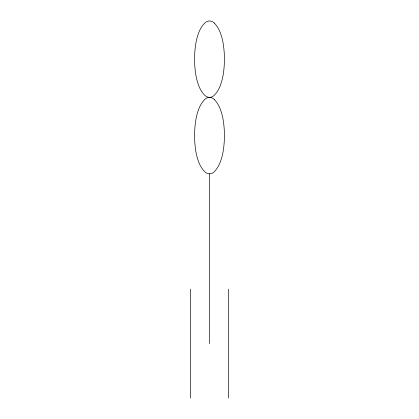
<?xml version="1.0" encoding="UTF-8"?>
<svg xmlns="http://www.w3.org/2000/svg" width="419" height="419" viewBox="0 0 419 419"><rect width="100%" height="100%" fill="white"/><g stroke="black" fill="none" stroke-linecap="round" stroke-linejoin="round"><path stroke-width="0.63" d="M228.57 289.178L228.57 398.05M209.5 173.827L209.5 343.611M190.43 289.178L190.43 398.05M214.277 23.014A6.568 6.568 0 0 0 204.723 23.014A28.34 28.34 0 0 0 198.941 32.143A55.989 55.989 0 0 0 195.82 43.576A97.617 97.617 0 0 0 195.82 74.765A55.989 55.989 0 0 0 198.941 86.194A28.34 28.34 0 0 0 204.723 95.328A6.568 6.568 0 0 0 214.277 95.328A28.34 28.34 0 0 0 220.059 86.194A55.989 55.989 0 0 0 223.18 74.765A97.617 97.617 0 0 0 223.18 43.576A55.989 55.989 0 0 0 220.059 32.143A28.34 28.34 0 0 0 214.277 23.014M214.277 99.45A6.568 6.568 0 0 0 204.723 99.45A28.34 28.34 0 0 0 198.941 108.584A55.989 55.989 0 0 0 195.82 120.012A97.617 97.617 0 0 0 195.82 151.201A55.989 55.989 0 0 0 198.941 162.635A28.34 28.34 0 0 0 204.723 171.769A6.568 6.568 0 0 0 214.277 171.769A28.34 28.34 0 0 0 220.059 162.635A55.989 55.989 0 0 0 223.18 151.201A97.617 97.617 0 0 0 223.18 120.012A55.989 55.989 0 0 0 220.059 108.584A28.34 28.34 0 0 0 214.277 99.45"/></g></svg>
